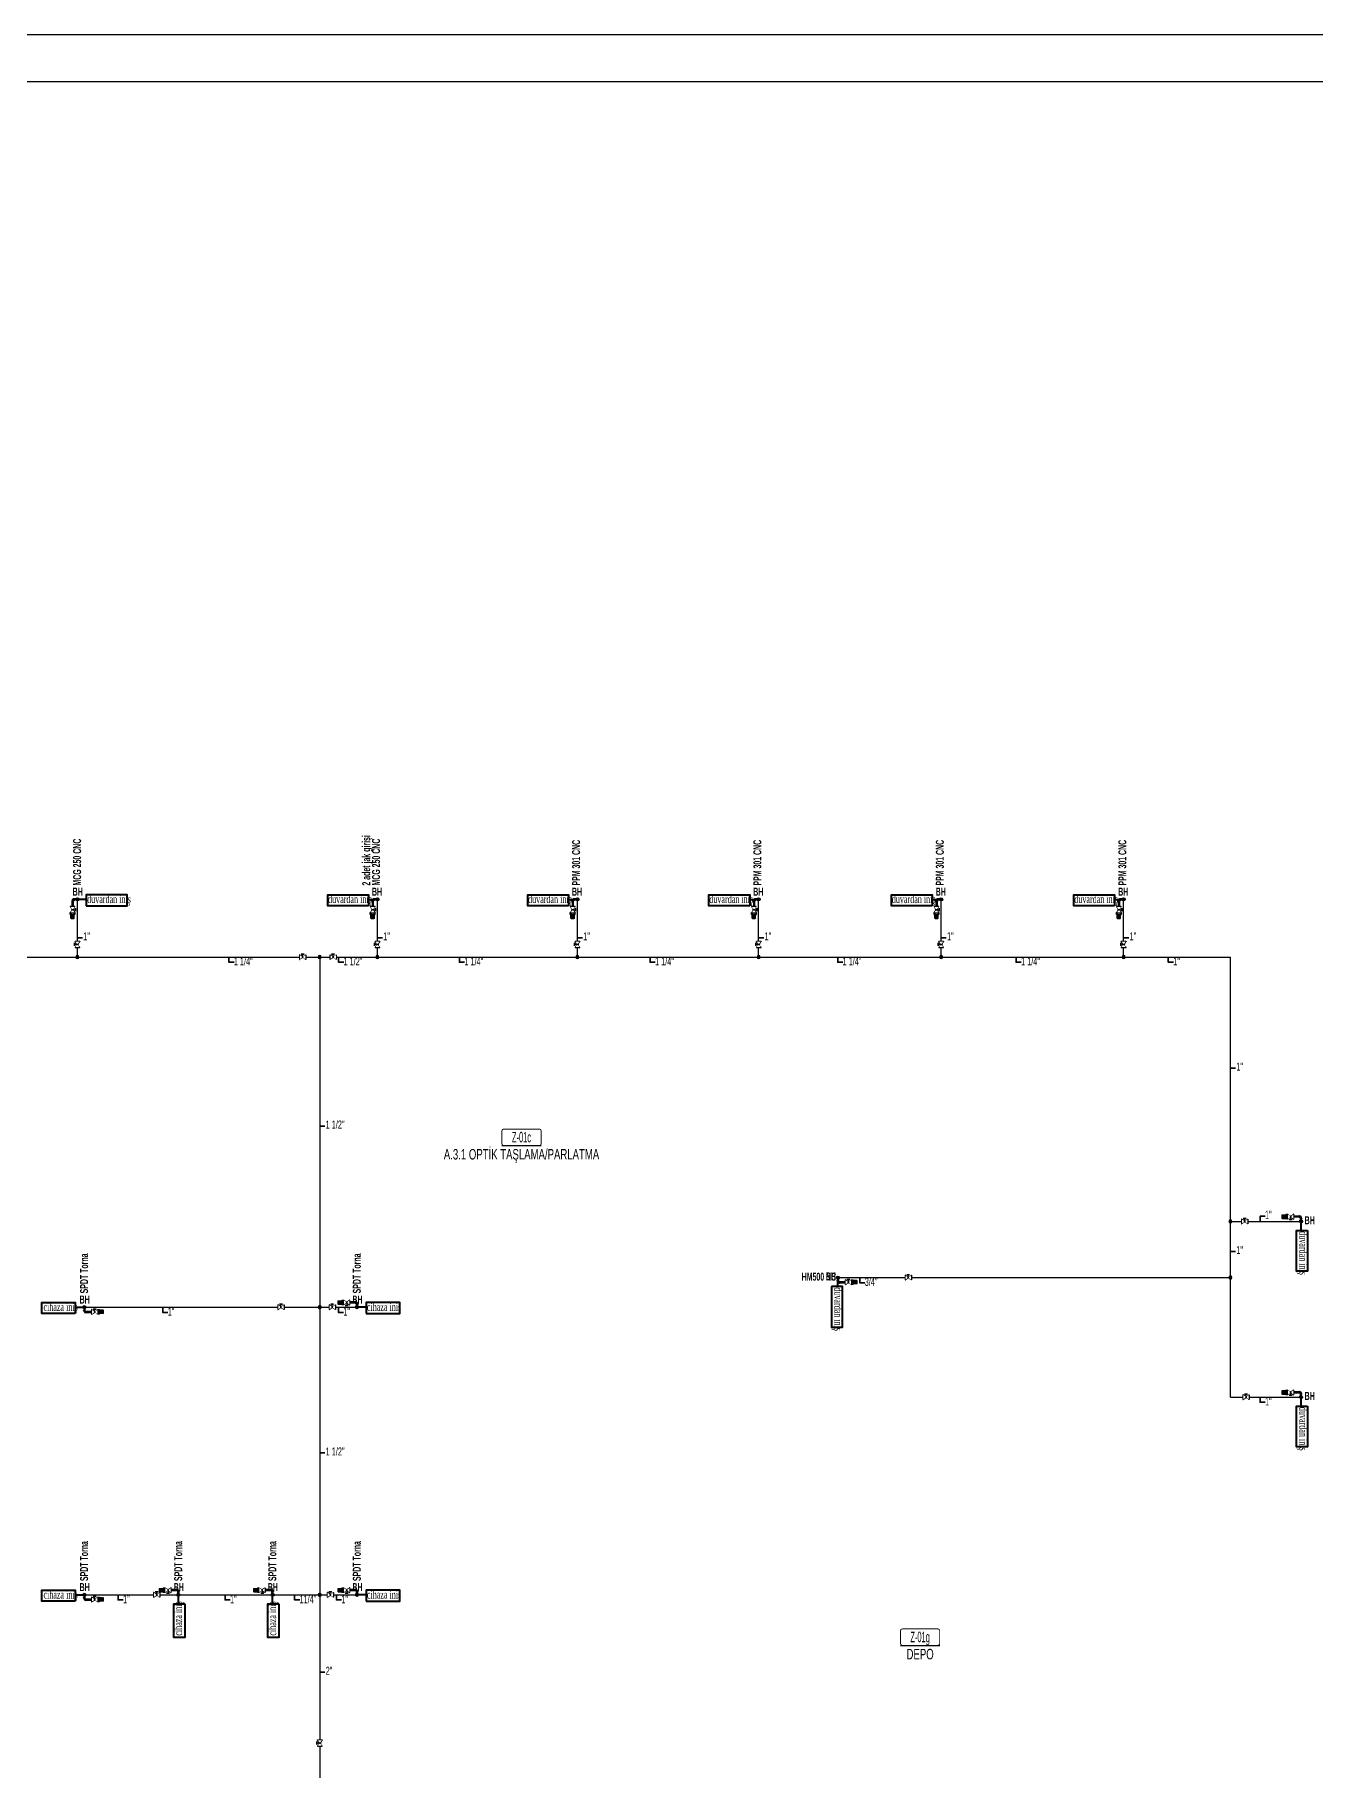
# Model space of a CAD drawing. Header units: centimetres. Extents: x 392964 to 515689, y 49661 to 58661.
# Drawn here: x 495551 to 498272, y 54975 to 58661 of the extents above; entities that cross this region are included whole.
import ezdxf
from ezdxf.enums import TextEntityAlignment as Align

# ---------------------------------------------------------------- set-up
doc = ezdxf.new("R2010")
doc.units = ezdxf.units.CM
doc.linetypes.add('MEDSISTEMBH_LINE', pattern=[1.5, 1.3, 0, -0.2])
for name, color, linetype in [('-M-MAHAL-DEBILER', 7, 'Continuous'), ('-M-MAHAL-ETIKET-NOT', 7, 'Continuous'), ('-M-MAHAL-ETIKET-NOTM', 7, 'Continuous'), ('-M-MAHAL-ETK-', 7, 'Continuous'), ('-M-MAHAL-HAVA-DEGISIM', 7, 'Continuous'), ('-M-MAHAL-NO', 7, 'Continuous'), ('-M-MAHAL-NOM', 7, 'Continuous'), ('RAKOR02', 132, 'Continuous'), ('vana-kuresel02', 2, 'Continuous')]:
    doc.layers.add(name, color=color, linetype=linetype)
for name, color, linetype, lineweight in [('0-KRCN-BAS HAVA', 101, 'BASINÇ HAVA', 35), ('0-KRCN-IST-KÜRESEL VANA', 4, 'Continuous', 25), ('0-KRCN-SHT-KÜRESEL VANA', 4, 'Continuous', 25), ('0-KRCN-Z-ANTET', 71, 'Continuous', 30), ('_MDS_0', 7, 'Continuous', 30), ('_MDS_BORU_22.00X1.00_BASINÇLI HAVA', 5, 'Continuous', 30), ('_MDS_DOWN-22.00X1.00', 5, 'Continuous', 30), ('_MDS_TEE', 7, 'Continuous', 30), ('MED.GAZ YAZI', 2, '0-A_LINE', 40)]:
    doc.layers.add(name, color=color, linetype=linetype, lineweight=lineweight)
doc.styles.add('-M-ISSO-TEXT-TTF', font='ARIALN.TTF')
doc.styles.add('-M-MHLETK-NOT', font='romans.shx', dxfattribs={"width": 0.7})
doc.styles.add('-M-MHLETK-TEXT', font='ARIALN.TTF', dxfattribs={"width": 0.7})
doc.styles.add('BAYBURT XREF$0$TIMES', font='times.ttf')
doc.styles.add('BORU', font='tahoma.ttf', dxfattribs={"width": 0.5})
doc.styles.add('ON', font='ARIALN.TTF', dxfattribs={"width": 0.8, "height": 6})
doc.styles.add('OYAK', font='arialbd.ttf')
doc.styles.get("Standard").update_dxf_attribs({"font": 'arial.ttf'})
doc.linetypes.add('0-A_LINE', pattern='A,100,-1.5,["A",BORU,S=9,R=0,X=0,Y=-4.5],-9,6', length=116.5)
doc.linetypes.add('BASINÇ HAVA', pattern='A,0.5,-0.2,["BH",Standard,S=0.1,R=0,X=-0.1,Y=-0.05],-0.2', length=0.9)

# ---------------------------------------------------------------- blocks, each defined once
blk = doc.blocks.new('M-MHLETK-YNG')
at = {"layer": '-M-MAHAL-ETK-', "color": 0}
for p, q in [((-2.08, 0), (2.08, 0)), ((-1.16, 0), (-1.16, 0))]:
    blk.add_line(p, q, dxfattribs=at)
blk.add_lwpolyline([(-1.88, 1.74, 0.1, 0.1, 0), (1.88, 1.74, 0.1, 0.1, -0.414214), (2.08, 1.54, 0.1, 0.1, 0), (2.08, 0.2, 0.1, 0.1, -0.414214), (1.88, 0, 0.1, 0.1, 0), (-1.88, 0, 0.1, 0.1, -0.414214), (-2.08, 0.2, 0.1, 0.1, 0), (-2.08, 1.54, 0.1, 0.1, -0.414214)], format="xyseb", close=True, dxfattribs=at)
at = {"layer": '-M-MAHAL-DEBILER', "color": 4, "style": '-M-MHLETK-NOT', "width": 0.5, "flags": 8}
blk.add_attdef('DEBIS', text='', height=0.4, dxfattribs=at).set_placement((-2.17, 2.15), align=Align.MIDDLE_CENTER)
at = {"layer": '-M-MAHAL-DEBILER', "color": 191, "style": '-M-MHLETK-NOT', "width": 0.5, "flags": 8}
blk.add_attdef('DEBIR', text='', height=0.4, dxfattribs=at).set_placement((-1.61, 2.15), align=Align.MIDDLE_CENTER)
at = {"layer": '-M-MAHAL-DEBILER', "color": 31, "style": '-M-MHLETK-NOT', "width": 0.5, "flags": 8}
blk.add_attdef('DEBIF', text='', height=0.4, dxfattribs=at).set_placement((1.59, 2.15), align=Align.MIDDLE_CENTER)
at = {"layer": '-M-MAHAL-DEBILER', "color": 1, "style": '-M-MHLETK-NOT', "width": 0.5, "flags": 8}
blk.add_attdef('DEBIE', text='', height=0.4, dxfattribs=at).set_placement((2.32, 2.15), align=Align.MIDDLE_CENTER)
at = {"layer": '-M-MAHAL-ETIKET-NOT', "color": 3}
for tag, height, style, width, flags, p in [('KIS', 0.04, '-M-MHLETK-NOT', 0.5, 9, (-2.59, 1.62)), ('ALAN', 0.04, '-M-MHLETK-NOT', 0.5, 9, (-2.58, 1.56)), ('RH', 0.04, '-M-MHLETK-NOT', 0.5, 9, (-2.39, 1.62)), ('YUKSEKLIK', 0.04, '-M-MHLETK-NOT', 0.5, 9, (-2.32, 1.56)), ('YAZ', 0.04, '-M-MHLETK-NOT', 0.5, 9, (-2.18, 1.62)), ('MAH-ADI', 1.11, '-M-ISSO-TEXT-TTF', 0.8, 8, (0, -0.93))]:
    blk.add_attdef(tag, text='', height=height, dxfattribs=dict(at, style=style, width=width, flags=flags)).set_placement(p, align=Align.MIDDLE_CENTER)
at = {"layer": '-M-MAHAL-ETIKET-NOT', "color": 3, "style": '-M-MHLETK-NOT', "width": 0.5, "flags": 9}
for tag, p, height in [('HL', (-2.62, 1.49), 0.0286), ('KLKTR', (-2.62, 1.42), 0.04), ('RDY-BOY1', (-2.61, 1.37), 0.0286), ('RDY-BOY2', (-2.61, 1.32), 0.0286), ('RDY-BOY3', (-2.61, 1.27), 0.0286), ('RDY-BOY4', (-2.61, 1.22), 0.0286), ('KON-BOY1', (-2.61, 1.14), 0.0286), ('KON-BOY2', (-2.61, 1.09), 0.0286), ('KON-BOY3', (-2.61, 1.04), 0.0286), ('FCU-TIP1', (-2.61, 0.96), 0.0286), ('FCU-TIP2', (-2.61, 0.91), 0.0286), ('FCU-TIP3', (-2.61, 0.86), 0.0286), ('VRV-TIP1', (-2.61, 0.76), 0.0286), ('VRV-TIP2', (-2.61, 0.71), 0.0286), ('HLA', (-2.52, 1.49), 0.0286), ('FCU-ADET1', (-2.52, 0.96), 0.0286), ('FCU-ADET2', (-2.52, 0.91), 0.0286), ('FCU-ADET3', (-2.52, 0.86), 0.0286), ('VRV-ADET1', (-2.52, 0.76), 0.0286), ('VRV-ADET2', (-2.52, 0.71), 0.0286), ('RDY-TIP1', (-2.5, 1.37), 0.0286), ('RDY-TIP2', (-2.5, 1.32), 0.0286), ('RDY-TIP3', (-2.5, 1.27), 0.0286), ('RDY-TIP4', (-2.5, 1.22), 0.0286), ('KON-TIP1', (-2.5, 1.14), 0.0286), ('KON-TIP2', (-2.5, 1.09), 0.0286), ('KON-TIP3', (-2.5, 1.04), 0.0286), ('FCU-KAP1', (-2.4, 0.96), 0.0286), ('FCU-KAP2', (-2.4, 0.91), 0.0286), ('FCU-KAP3', (-2.4, 0.86), 0.0286), ('VRV-KAP1', (-2.4, 0.76), 0.0286), ('VRV-KAP2', (-2.4, 0.71), 0.0286), ('RDY-ADET1', (-2.39, 1.37), 0.0286), ('RDY-ADET2', (-2.39, 1.32), 0.0286), ('RDY-ADET3', (-2.39, 1.27), 0.0286), ('RDY-ADET4', (-2.39, 1.22), 0.0286), ('KON-ADET1', (-2.39, 1.14), 0.0286), ('KON-ADET2', (-2.39, 1.09), 0.0286), ('KON-ADET3', (-2.39, 1.04), 0.0286), ('FCU-DUY1', (-2.27, 0.96), 0.0286), ('FCU-DUY2', (-2.27, 0.91), 0.0286), ('FCU-DUY3', (-2.27, 0.86), 0.0286), ('VRV-DUY1', (-2.27, 0.76), 0.0286), ('VRV-DUY2', (-2.27, 0.71), 0.0286), ('RDY-ISI1', (-2.27, 1.37), 0.0286), ('RDY-ISI2', (-2.27, 1.32), 0.0286), ('RDY-ISI3', (-2.27, 1.27), 0.0286), ('RDY-ISI4', (-2.27, 1.22), 0.0286), ('KON-ISI1', (-2.27, 1.14), 0.0286), ('KON-ISI2', (-2.27, 1.09), 0.0286), ('KON-ISI3', (-2.27, 1.04), 0.0286), ('SHG', (-2.23, 1.49), 0.0286), ('AHU', (-2.23, 1.44), 0.0286), ('FCU-SOG1', (-2.15, 0.96), 0.0286), ('FCU-SOG2', (-2.15, 0.91), 0.0286), ('FCU-SOG3', (-2.15, 0.86), 0.0286), ('VRV-SOG1', (-2.15, 0.76), 0.0286), ('VRV-SOG2', (-2.15, 0.71), 0.0286), ('LHG', (-2.13, 1.49), 0.0286), ('RDY-BNP1', (-2.1, 1.37), 0.0286), ('RDY-BNP2', (-2.1, 1.32), 0.0286), ('RDY-BNP3', (-2.1, 1.27), 0.0286), ('RDY-BNP4', (-2.1, 1.22), 0.0286), ('KON-BNP1', (-2.1, 1.14), 0.0286), ('KON-BNP2', (-2.1, 1.09), 0.0286), ('KON-BNP3', (-2.1, 1.04), 0.0286), ('HG', (-2.04, 1.49), 0.0286), ('FCU-ISI1', (-2.04, 0.96), 0.0286), ('FCU-ISI2', (-2.04, 0.91), 0.0286), ('FCU-ISI3', (-2.04, 0.86), 0.0286), ('VRV-ISI1', (-2.04, 0.76), 0.0286), ('VRV-ISI2', (-2.04, 0.71), 0.0286), ('HGA', (-1.96, 1.49), 0.0286), ('EF', (-1.96, 1.44), 0.0286), ('RDY-BNK1', (-1.96, 1.37), 0.0286), ('RDY-BNK2', (-1.96, 1.32), 0.0286), ('RDY-BNK3', (-1.96, 1.27), 0.0286), ('RDY-BNK4', (-1.96, 1.22), 0.0286), ('KON-BNK1', (-1.96, 1.14), 0.0286), ('KON-BNK2', (-1.96, 1.09), 0.0286), ('KON-BNK3', (-1.96, 1.04), 0.0286), ('FCU-DEBI1', (-1.95, 0.96), 0.0286), ('FCU-DEBI2', (-1.95, 0.91), 0.0286), ('FCU-DEBI3', (-1.95, 0.86), 0.0286), ('VRV-DEBI1', (-1.95, 0.76), 0.0286), ('VRV-DEBI2', (-1.95, 0.71), 0.0286), ('FCU-BNP1', (-1.83, 0.96), 0.0286), ('FCU-BNP2', (-1.83, 0.91), 0.0286), ('FCU-BNP3', (-1.83, 0.86), 0.0286), ('VRV-BNP1', (-1.83, 0.76), 0.0286), ('VRV-BNP2', (-1.83, 0.71), 0.0286), ('FCU-BNK1', (-1.61, 0.96), 0.0286), ('FCU-BNK2', (-1.61, 0.91), 0.0286), ('FCU-BNK3', (-1.61, 0.86), 0.0286), ('VRV-BNK1', (-1.61, 0.76), 0.0286), ('VRV-BNK2', (-1.61, 0.71), 0.0286)]:
    blk.add_attdef(tag, p, '', height=height, dxfattribs=at)
at = {"layer": '-M-MAHAL-ETIKET-NOTM', "color": 3, "style": '-M-ISSO-TEXT-TTF', "width": 0.8, "flags": 8}
blk.add_attdef('MAH-ADI2', text='', height=1.11, dxfattribs=at).set_placement((0, -2.55), align=Align.MIDDLE_CENTER)
at = {"layer": '-M-MAHAL-HAVA-DEGISIM', "style": '-M-MHLETK-NOT', "width": 0.5, "flags": 8}
for tag, p in [('HAVADEG', (0, 3.61)), ('HAVA', (0, 2.4))]:
    blk.add_attdef(tag, text='', height=0.6, dxfattribs=at).set_placement(p, align=Align.MIDDLE_CENTER)
at = {"layer": '-M-MAHAL-NO', "color": 7, "style": '-M-MHLETK-TEXT', "width": 0.6, "flags": 8}
blk.add_attdef('MAH-NO', text='', height=1.11, dxfattribs=at).set_placement((0, 0.89), align=Align.MIDDLE_CENTER)
at = {"layer": '-M-MAHAL-NOM', "color": 7, "style": '-M-MHLETK-TEXT', "width": 0.6, "flags": 8}
blk.add_attdef('MAH-NOM', text='', height=1.11, dxfattribs=at).set_placement((0, 0.89), align=Align.MIDDLE_CENTER)
blk = doc.blocks.new('TEE')
at = {"layer": '_MDS_TEE'}
h = blk.add_hatch(color=256, dxfattribs=at)
h.dxf.hatch_style = 1
edge = h.paths.add_edge_path()
edge.add_arc((0, 0), 50, 0, 360)
blk.add_circle((0, 0), 50, dxfattribs=at)
blk = doc.blocks.new('0-MEK-SHT-KÜRESELVANA')
at = {"layer": '0-KRCN-IST-KÜRESEL VANA'}
blk.add_hatch(color=256, dxfattribs=at).paths.add_polyline_path([(1.4, 0, 1), (-1.4, 0, 1)])
for p, q in [((-1.1, 0.9), (-4.2, 3)), ((-4.2, -3.1), (-4.2, 3)), ((-4.2, 3), (-4.2, -3.1)), ((-2.4, 4.6), (2.3, 4.6)), ((0, 4.6), (-2.4, 4.6)), ((0, 0), (0, 4.6)), ((2.3, 4.6), (0, 4.6)), ((1.1, 0.8), (4.3, 3)), ((4.3, -3.1), (4.3, 3)), ((4.3, 3), (4.3, -3.1)), ((-4.2, -3.1), (-1.1, -0.9)), ((4.3, -3.1), (1.1, -0.8))]:
    blk.add_line(p, q, dxfattribs=at)
for points in [[(-4.5, 3.7), (-5, 3.7), (-5, -3.8), (-4.5, -3.8)], [(4.6, 3.7), (5, 3.7), (5, -3.8), (4.6, -3.8)]]:
    blk.add_lwpolyline(points, close=True, dxfattribs=at)
blk.add_circle((0, 0), 1.42, dxfattribs=at)
blk.add_wipeout([(4.3, 3), (4.3, -3.1), (1.1, -0.9), (1.2, -0.8), (1.2, -0.7), (1.2, -0.7), (1.3, -0.6), (1.3, -0.5), (1.4, -0.4), (1.4, -0.3), (1.4, -0.2), (1.4, -0.1), (1.4, 0), (1.4, 0.1), (1.4, 0.2), (1.4, 0.2), (1.4, 0.3), (1.4, 0.4), (1.3, 0.5), (1.3, 0.6), (1.2, 0.7), (1.2, 0.7), (1.2, 0.8), (1.1, 0.8), (1.1, 0.9)]).dxf.layer = '0-KRCN-IST-KÜRESEL VANA'
blk.add_wipeout([(-4.2, 3), (-4.2, -3.1), (-1.1, -0.9), (-1.2, -0.8), (-1.2, -0.7), (-1.2, -0.7), (-1.3, -0.6), (-1.3, -0.5), (-1.4, -0.4), (-1.4, -0.3), (-1.4, -0.2), (-1.4, -0.1), (-1.4, 0), (-1.4, 0.1), (-1.4, 0.2), (-1.4, 0.2), (-1.4, 0.3), (-1.4, 0.4), (-1.3, 0.5), (-1.3, 0.6), (-1.2, 0.7), (-1.2, 0.7), (-1.2, 0.8), (-1.1, 0.8), (-1.1, 0.9)]).dxf.layer = '0-KRCN-IST-KÜRESEL VANA'
blk = doc.blocks.new('A$C6A0AA91C')
at = {"layer": 'RAKOR02', "ltscale": 0.2}
for p, q in [((0, -15), (0, 14)), ((1, 19), (12, 19)), ((1, 10), (12, 10)), ((13, -15), (13, 14)), ((13, -14), (13, 14)), ((16, 14), (13, 11)), ((13, -11), (13, 11)), ((26, 14), (16, 14)), ((16, -14), (16, 14)), ((26, -14), (26, 14)), ((29, 12), (26, 12)), ((37, 14), (29, 14)), ((29, -14), (29, 14)), ((37, -14), (37, 14)), ((40, 12), (37, 12)), ((43, 14), (40, 14)), ((40, -14), (40, 14)), ((43, -14), (43, 14)), ((43, 14), (46, 11)), ((46, -11), (46, 11)), ((12, -10), (1, -10)), ((12, -19), (1, -19)), ((16, -14), (13, -11)), ((26, -14), (16, -14)), ((29, -12), (26, -12)), ((37, -14), (29, -14)), ((40, -12), (37, -12)), ((43, -14), (40, -14)), ((43, -14), (46, -11))]:
    blk.add_line(p, q, dxfattribs=at)
for centre, radius, start, end in [((9, 15), 9.04, 150.1372, 209.8628), ((43, 0), 42.7, 166.3823, 193.6177), ((4, 15), 9.04, 330.1372, 29.8628), ((-29, 0), 42.7, 346.3823, 13.6177), ((9, -15), 9.04, 150.1372, 209.8628), ((4, -15), 9.04, 330.1372, 29.8628)]:
    blk.add_arc(centre, radius, start, end, dxfattribs=at)

msp = doc.modelspace()

# ---------------------------------------------------------------- hatches: boundary and pattern name
at = {"layer": '_MDS_DOWN-22.00X1.00'}
for points in [[(495641.4, 56821.4, -1), (495641.4, 56827.9, -1)], [(496279, 56821.4, 1), (496279, 56827.9, 1)], [(496704, 56821.4, 1), (496704, 56827.9, 1)], [(497089.2, 56821.4, 1), (497089.2, 56827.9, 1)], [(497477, 56821.4, 1), (497477, 56827.9, 1)], [(497864.8, 56821.4, 1), (497864.8, 56827.9, 1)], [(498238.4, 56140.6, 1), (498244.9, 56140.6, 1)], [(497261.1, 56021.3, -1), (497254.6, 56021.3, -1)], [(495656.2, 55955.1, -1), (495656.2, 55961.6, -1)], [(496235.8, 55955.1, -1), (496235.8, 55961.6, -1)], [(498238.4, 55767.4, 1), (498244.9, 55767.4, 1)], [(495656.2, 55344.2, -1), (495656.2, 55350.7, -1)], [(495856.2, 55344.2, -1), (495856.2, 55350.7, -1)], [(496056.2, 55344.2, -1), (496056.2, 55350.7, -1)], [(496235.8, 55344.2, -1), (496235.8, 55350.7, -1)]]:
    msp.add_hatch(color=256, dxfattribs=at).paths.add_polyline_path(points)

# ---------------------------------------------------------------- linework, layer by layer
at = {"layer": '0-KRCN-BAS HAVA', "color": 4, "ltscale": 150}
for points in [[(495641.4, 56743), (495652.3, 56743)], [(496279, 56743), (496289.9, 56743)], [(496704, 56743), (496714.9, 56743)], [(497089.2, 56743), (497100.2, 56743)], [(497477, 56743), (497488, 56743)], [(497864.8, 56743), (497875.8, 56743)], [(495974.4, 56691.2), (495963.4, 56691.2), (495963.4, 56702.2)], [(496207.4, 56691.2), (496196.5, 56691.2), (496196.5, 56702.2)], [(496464.4, 56691.2), (496453.4, 56691.2), (496453.4, 56702.2)], [(496869.5, 56691.2), (496858.5, 56691.2), (496858.5, 56702.2)], [(497268, 56691.2), (497257.1, 56691.2), (497257.1, 56702.2)], [(497647.2, 56691.2), (497636.3, 56691.2), (497636.3, 56702.2)], [(497970.7, 56691.2), (497959.7, 56691.2), (497959.7, 56702.2)], [(498091.7, 56466.4), (498102.6, 56466.4)], [(496156.5, 56343.1), (496167.5, 56343.1)], [(498165.6, 56151.6), (498154.7, 56151.6), (498154.7, 56140.6)], [(498091.7, 56076.6), (498102.6, 56076.6)], [(497315, 56010.4), (497304.1, 56010.4), (497304.1, 56021.3)], [(495833.9, 55947.4), (495823, 55947.4), (495823, 55958.4)], [(496207.1, 55947.4), (496196.1, 55947.4), (496196.1, 55958.4)], [(498165.6, 55756.4), (498154.7, 55756.4), (498154.7, 55767.4)], [(496156.5, 55648.7), (496167.5, 55648.7)], [(495739, 55336.5), (495728.1, 55336.5), (495728.1, 55347.4)], [(495966.3, 55336.5), (495955.3, 55336.5), (495955.3, 55347.4)], [(496114, 55336.5), (496103.1, 55336.5), (496103.1, 55347.4)], [(496202.9, 55336.5), (496191.9, 55336.5), (496191.9, 55347.4)], [(496156.5, 55182.9), (496167.5, 55182.9)]]:
    msp.add_lwpolyline(points, dxfattribs=at)
at = {"layer": '0-KRCN-Z-ANTET'}
for points in [[(392964.1, 49661.3), (515688.8, 49661.3), (515688.8, 58661.3), (392964.1, 58661.3)], [(470564.1, 49761.3), (502064.1, 49761.3), (502064.1, 58561.3), (470564.1, 58561.3)]]:
    msp.add_lwpolyline(points, close=True, dxfattribs=at)
at = {"layer": '_MDS_BORU_22.00X1.00_BASINÇLI HAVA', "linetype": 'MEDSISTEMBH_LINE', "ltscale": 80}
for p, q in [((495634.2, 56826.4), (495635.3, 56826.4)), ((495634.2, 56822.7), (495634.2, 56826.4)), ((495634.2, 56822.7), (495635.3, 56822.7)), ((495635.3, 56822.7), (495635.3, 56826.4)), ((495638.7, 56825.9), (495635.3, 56825.9)), ((495638.7, 56823.2), (495635.3, 56823.2)), ((495641.4, 56702.2), (495641.4, 56824.6)), ((496271.8, 56826.4), (496272.9, 56826.4)), ((496271.8, 56822.7), (496271.8, 56826.4)), ((496271.8, 56822.7), (496272.9, 56822.7)), ((496272.9, 56822.7), (496272.9, 56826.4)), ((496276.3, 56825.9), (496272.9, 56825.9)), ((496276.3, 56823.2), (496272.9, 56823.2)), ((496279, 56702.2), (496279, 56824.6)), ((496696.8, 56826.4), (496697.9, 56826.4)), ((496696.8, 56822.7), (496696.8, 56826.4)), ((496696.8, 56822.7), (496697.9, 56822.7)), ((496697.9, 56822.7), (496697.9, 56826.4)), ((496701.3, 56825.9), (496697.9, 56825.9)), ((496701.3, 56823.2), (496697.9, 56823.2)), ((496704, 56702.2), (496704, 56824.6)), ((497082.1, 56826.4), (497083.2, 56826.4)), ((497082.1, 56822.7), (497082.1, 56826.4)), ((497082.1, 56822.7), (497083.2, 56822.7)), ((497083.2, 56822.7), (497083.2, 56826.4)), ((497086.6, 56825.9), (497083.2, 56825.9)), ((497086.6, 56823.2), (497083.2, 56823.2)), ((497089.2, 56702.2), (497089.2, 56824.6)), ((497469.9, 56826.4), (497471, 56826.4)), ((497469.9, 56822.7), (497469.9, 56826.4)), ((497469.9, 56822.7), (497471, 56822.7)), ((497471, 56822.7), (497471, 56826.4)), ((497474.3, 56825.9), (497471, 56825.9)), ((497474.3, 56823.2), (497471, 56823.2)), ((497477, 56702.2), (497477, 56824.6)), ((497857.6, 56826.4), (497858.8, 56826.4)), ((497857.6, 56822.7), (497857.6, 56826.4)), ((497857.6, 56822.7), (497858.8, 56822.7)), ((497858.8, 56822.7), (497858.8, 56826.4)), ((497862.1, 56825.9), (497858.8, 56825.9)), ((497862.1, 56823.2), (497858.8, 56823.2)), ((497864.8, 56702.2), (497864.8, 56824.6)), ((494847.4, 56702.2), (496156.5, 56702.2)), ((496156.5, 56702.2), (496156.5, 51886.7)), ((496156.5, 56702.2), (498091.7, 56702.2)), ((498091.7, 55767.4), (498091.7, 56702.2)), ((498239.8, 56147.8), (498239.8, 56146.7)), ((498239.8, 56147.8), (498243.5, 56147.8)), ((498239.8, 56146.7), (498243.5, 56146.7)), ((498240.3, 56143.3), (498240.3, 56146.7)), ((498243, 56143.3), (498243, 56146.7)), ((498243.5, 56147.8), (498243.5, 56146.7)), ((498091.7, 56140.6), (498241.7, 56140.6)), ((497256, 56014.2), (497256, 56015.3)), ((497259.7, 56015.3), (497256, 56015.3)), ((497259.7, 56014.2), (497256, 56014.2)), ((497256.5, 56018.7), (497256.5, 56015.3)), ((497257.8, 56021.3), (498091.7, 56021.4)), ((497259.2, 56018.7), (497259.2, 56015.3)), ((497259.7, 56014.2), (497259.7, 56015.3)), ((496233.9, 55965.5), (496233.9, 55964.4)), ((496233.9, 55965.5), (496237.6, 55965.5)), ((496233.9, 55964.4), (496237.6, 55964.4)), ((496234.4, 55961), (496234.4, 55964.4)), ((496237.1, 55961), (496237.1, 55964.4)), ((496237.6, 55965.5), (496237.6, 55964.4)), ((495654.4, 55951.2), (495654.4, 55952.3)), ((495658.1, 55952.3), (495654.4, 55952.3)), ((495658.1, 55951.2), (495654.4, 55951.2)), ((495654.9, 55955.7), (495654.9, 55952.3)), ((495656.2, 55958.4), (496156.5, 55958.4)), ((495657.6, 55955.7), (495657.6, 55952.3)), ((495658.1, 55951.2), (495658.1, 55952.3)), ((496156.5, 55958.4), (496235.8, 55958.4)), ((498091.7, 55767.4), (498241.7, 55767.4)), ((498239.8, 55774.6), (498239.8, 55773.4)), ((498239.8, 55774.6), (498243.5, 55774.6)), ((498239.8, 55773.4), (498243.5, 55773.4)), ((498240.3, 55770.1), (498240.3, 55773.4)), ((498243, 55770.1), (498243, 55773.4)), ((498243.5, 55774.6), (498243.5, 55773.4)), ((495654.4, 55340.2), (495654.4, 55341.4)), ((495658.1, 55341.4), (495654.4, 55341.4)), ((495658.1, 55340.2), (495654.4, 55340.2)), ((495654.9, 55344.7), (495654.9, 55341.4)), ((495656.2, 55347.4), (496156.5, 55347.4)), ((495657.6, 55344.7), (495657.6, 55341.4)), ((495658.1, 55340.2), (495658.1, 55341.4)), ((495854.3, 55354.6), (495854.3, 55353.5)), ((495854.3, 55354.6), (495858, 55354.6)), ((495854.3, 55353.5), (495858, 55353.5)), ((495854.8, 55350.1), (495854.8, 55353.5)), ((495857.5, 55350.1), (495857.5, 55353.5)), ((495858, 55354.6), (495858, 55353.5)), ((496054.3, 55354.6), (496054.3, 55353.5)), ((496054.3, 55354.6), (496058, 55354.6)), ((496054.3, 55353.5), (496058, 55353.5)), ((496054.8, 55350.1), (496054.8, 55353.5)), ((496057.5, 55350.1), (496057.5, 55353.5)), ((496058, 55354.6), (496058, 55353.5)), ((496156.5, 55347.4), (496235.8, 55347.4)), ((496233.9, 55354.6), (496233.9, 55353.5)), ((496233.9, 55354.6), (496237.6, 55354.6)), ((496233.9, 55353.5), (496237.6, 55353.5)), ((496234.4, 55350.1), (496234.4, 55353.5)), ((496237.1, 55350.1), (496237.1, 55353.5)), ((496237.6, 55354.6), (496237.6, 55353.5))]:
    msp.add_line(p, q, dxfattribs=at)
at = {"layer": '_MDS_DOWN-22.00X1.00'}
for centre in [(495641.4, 56824.6), (496279, 56824.6), (496704, 56824.6), (497089.2, 56824.6), (497477, 56824.6), (497864.8, 56824.6), (498241.7, 56140.6), (497257.8, 56021.3), (495656.2, 55958.4), (496235.8, 55958.4), (498241.7, 55767.4), (495656.2, 55347.4), (495856.2, 55347.4), (496056.2, 55347.4), (496235.8, 55347.4)]:
    msp.add_circle(centre, 3.25, dxfattribs=at)
at = {"layer": 'MED.GAZ YAZI', "color": 2, "ltscale": 50}
for p, q in [((495660.5, 56824.6), (495644.6, 56824.6)), ((496259.9, 56824.6), (496275.7, 56824.6)), ((496684.9, 56824.6), (496700.7, 56824.6)), ((497070.1, 56824.6), (497086, 56824.6)), ((497457.9, 56824.6), (497473.8, 56824.6)), ((497845.7, 56824.6), (497861.6, 56824.6)), ((498241.7, 56121.5), (498241.7, 56137.4)), ((497257.8, 56002.2), (497257.8, 56018.1)), ((495637.1, 55958.4), (495652.9, 55958.4)), ((496254.9, 55958.4), (496239, 55958.4)), ((498241.7, 55748.3), (498241.7, 55764.1)), ((495637.1, 55347.4), (495652.9, 55347.4)), ((495856.2, 55328.3), (495856.2, 55344.2)), ((496056.2, 55328.3), (496056.2, 55344.2)), ((496254.9, 55347.4), (496239, 55347.4))]:
    msp.add_line(p, q, dxfattribs=at)
for points in [[(495660.5, 56810.9), (495747, 56810.9), (495747, 56834.3), (495660.5, 56834.3)], [(496259.9, 56810.9), (496173.4, 56810.9), (496173.4, 56834.3), (496259.9, 56834.3)], [(496684.9, 56810.9), (496598.4, 56810.9), (496598.4, 56834.3), (496684.9, 56834.3)], [(497070.1, 56810.9), (496983.6, 56810.9), (496983.6, 56834.3), (497070.1, 56834.3)], [(497457.9, 56810.9), (497371.4, 56810.9), (497371.4, 56834.3), (497457.9, 56834.3)], [(497845.7, 56810.9), (497759.2, 56810.9), (497759.2, 56834.3), (497845.7, 56834.3)], [(498255.4, 56121.5), (498255.4, 56035), (498232, 56035), (498232, 56121.5)], [(497244.1, 56002.2), (497244.1, 55915.7), (497267.5, 55915.7), (497267.5, 56002.2)], [(495637.1, 55944.7), (495565.6, 55944.7), (495565.6, 55968.1), (495637.1, 55968.1)], [(496254.9, 55944.7), (496326.4, 55944.7), (496326.4, 55968.1), (496254.9, 55968.1)], [(498255.4, 55748.3), (498255.4, 55661.8), (498232, 55661.8), (498232, 55748.3)], [(495637.1, 55333.7), (495565.6, 55333.7), (495565.6, 55357.1), (495637.1, 55357.1)], [(496254.9, 55333.7), (496326.4, 55333.7), (496326.4, 55357.1), (496254.9, 55357.1)], [(495869.9, 55328.3), (495869.9, 55256.8), (495846.5, 55256.8), (495846.5, 55328.3)], [(496069.9, 55328.3), (496069.9, 55256.8), (496046.5, 55256.8), (496046.5, 55328.3)]]:
    msp.add_lwpolyline(points, close=True, dxfattribs=at)

# ---------------------------------------------------------------- block references
at = {"layer": '-M-MAHAL-ETK-', "xscale": 20, "yscale": 20, "zscale": 20}
for p, values in [((496585.3, 56301.8), {'MAH-NO': 'Z-01c', 'MAH-ADI': 'A.3.1 OPTİK TAŞLAMA/PARLATMA'}), ((497432.3, 55240.1), {'MAH-NO': 'Z-01g', 'MAH-ADI': 'DEPO'})]:
    msp.add_blockref('M-MHLETK-YNG', p, dxfattribs=at).add_auto_attribs(values)
at = {"layer": '_MDS_TEE', "xscale": -0.065, "yscale": 0.065, "zscale": 0.065}
for p, rotation in [((495641.4, 56702.2), 89.99999999999993), ((496156.5, 56702.2), 89.99999999999993), ((496279, 56702.2), 89.99999999999993), ((496704, 56702.2), 89.99999999999993), ((497089.2, 56702.2), 89.99999999999993), ((497477, 56702.2), 89.99999999999993), ((497864.8, 56702.2), 89.99999999999993), ((498091.7, 56140.6), 89.99999999999993), ((498091.7, 56021.4), 89.99999999999993), ((496156.5, 55958.4), 89.9999999999999), ((496156.5, 55347.4), 89.9999999999999)]:
    msp.add_blockref('TEE', p, dxfattribs=dict(at, rotation=rotation))
at = {"layer": 'vana-kuresel02', "ltscale": 0.5, "xscale": 0.2603184883086871, "yscale": 0.2603184883086871, "zscale": 0.2603184883086871}
for p, rotation in [((495631.3, 56795.9), 270), ((496268.9, 56795.9), 270), ((496693.9, 56795.9), 270), ((497079.2, 56795.9), 270), ((497467, 56795.9), 270), ((497854.7, 56795.9), 270), ((498212.9, 56150.7), 180), ((498212.9, 55777.5), 180), ((496027.4, 55357.5), 180)]:
    msp.add_blockref('A$C6A0AA91C', p, dxfattribs=dict(at, rotation=rotation))
for p in [(497286.6, 56011.3), (495684.9, 55948.3), (495684.9, 55337.3)]:
    msp.add_blockref('A$C6A0AA91C', p, dxfattribs=at)

# ---------------------------------------------------------------- texts
at = {"layer": '0-KRCN-BAS HAVA', "color": 4, "ltscale": 150, "style": 'ON', "width": 0.8}
for s, p in [('1"', (495653.9, 56737.7)), ('1"', (496291.5, 56737.7)), ('1"', (496716.5, 56737.7)), ('1"', (497101.7, 56737.7)), ('1"', (497489.5, 56737.7)), ('1"', (497877.3, 56737.7)), ('1 1/4"', (495973.9, 56684.5)), ('1 1/2"', (496207, 56684.5)), ('1 1/4"', (496463.9, 56684.5)), ('1 1/4"', (496869, 56684.5)), ('1 1/4"', (497267.5, 56684.5)), ('1 1/4"', (497646.8, 56684.5)), ('1"', (497970.2, 56684.5)), ('1"', (498104.2, 56461.1)), ('1 1/2"', (496169, 56337.8)), ('1"', (498165.2, 56146.3)), ('1"', (498104.2, 56071.3)), ('3/4"', (497314.6, 56003.7)), ('1"', (495833.4, 55940.7)), ('1"', (496206.6, 55940.7)), ('1"', (498165.2, 55749.7)), ('1 1/2"', (496169, 55643.4)), ('1"', (495738.6, 55329.7)), ('1"', (495965.8, 55329.7)), ('11/4"', (496113.6, 55329.7)), ('1"', (496202.4, 55329.7)), ('2"', (496169, 55177.6))]:
    msp.add_text(s, height=17, dxfattribs=at).set_placement(p)
at = {"layer": '_MDS_0', "color": 61, "style": 'OYAK', "width": 0.5}
for s, p in [('MCG 250 CNC     ', (495654.5, 56853.9)), ('2 adet jak girişi', (496268.8, 56853.9)), ('MCG 250 CNC     ', (496289.8, 56853.9)), ('PPM 301 CNC      ', (496714.8, 56853.9)), ('PPM 301 CNC      ', (497100, 56853.9)), ('PPM 301 CNC      ', (497487.8, 56853.9)), ('PPM 301 CNC      ', (497875.6, 56853.9)), ('SPDT Torna', (495669.3, 55987.6)), ('SPDT Torna', (496248.9, 55987.6)), ('SPDT Torna', (495669.3, 55376.7)), ('SPDT Torna', (495869.3, 55376.7)), ('SPDT Torna', (496069.3, 55376.7)), ('SPDT Torna', (496248.9, 55376.7))]:
    msp.add_text(s, height=17, rotation=90, dxfattribs=at).set_placement(p, align=Align.BOTTOM_LEFT)
at = {"layer": '_MDS_0', "style": 'OYAK', "width": 0.5}
for p in [(495642.2, 56827.4), (496278.2, 56827.4), (496703.2, 56827.4), (497088.4, 56827.4), (497476.2, 56827.4), (497864, 56827.4), (498260.2, 56129.4), (497242.7, 56010.2), (495657, 55961.1), (496236.6, 55961.1), (498260.2, 55756.2), (495657, 55350.2), (495857, 55350.2), (496057, 55350.2), (496236.6, 55350.2)]:
    msp.add_text('BH', height=17, dxfattribs=at).set_placement(p, align=Align.BOTTOM_CENTER)
at = {"layer": '_MDS_0', "color": 61, "style": 'OYAK', "width": 0.5}
msp.add_text('HM500 NC', height=17, dxfattribs=at).set_placement((497180.6, 56009.6), align=Align.BOTTOM_LEFT)
at = {"layer": 'MED.GAZ YAZI', "color": 2, "ltscale": 50, "style": 'BAYBURT XREF$0$TIMES', "width": 0.6}
for s, p in [('duvardan iniş', (495662.3, 56816.8)), ('duvardan iniş', (496174.2, 56816.8)), ('duvardan iniş', (496599.2, 56816.8)), ('duvardan iniş', (496984.4, 56816.8)), ('duvardan iniş', (497372.2, 56816.8)), ('duvardan iniş', (497760, 56816.8)), ('cihaza iniş', (495569.4, 55950.6)), ('cihaza iniş', (496256.7, 55950.6)), ('cihaza iniş', (495569.4, 55339.6)), ('cihaza iniş', (496256.7, 55339.6))]:
    msp.add_text(s, height=17, dxfattribs=at).set_placement(p)
for s, rotation, p in [('duvardan iniş', 270, (498238.3, 56119.7)), ('duvardan iniş', 270, (497250, 56000.5)), ('duvardan iniş', 270, (498238.3, 55746.5)), ('cihaza iniş', 90, (495863.9, 55260.7)), ('cihaza iniş', 90, (496063.9, 55260.7))]:
    msp.add_text(s, height=17, rotation=rotation, dxfattribs=at).set_placement(p)

# ---------------------------------------------------------------- next in the draw order: block references
at = {"layer": '0-KRCN-SHT-KÜRESEL VANA', "xscale": 1.333333333333333, "yscale": 1.333333333333333, "zscale": 1.333333333333333}
for p, rotation in [((495631.4, 56802.6), 270), ((496269, 56802.6), 270), ((496694, 56802.6), 270), ((497079.2, 56802.6), 270), ((497467, 56802.6), 270), ((497854.8, 56802.6), 270), ((495641.4, 56729), 90), ((496279, 56729), 90), ((496704, 56729), 90), ((497089.2, 56729), 90), ((497477, 56729), 90), ((497864.8, 56729), 90), ((498219.7, 56150.6), 180), ((498219.7, 55777.4), 180), ((496034.2, 55357.4), 180), ((496156.5, 55032.6), 90)]:
    msp.add_blockref('0-MEK-SHT-KÜRESELVANA', p, dxfattribs=dict(at, rotation=rotation))
for p in [(496120, 56702.2), (496185, 56702.2), (498122, 56140.6), (497279.8, 56011.3), (497407, 56021.3), (496074, 55958.4), (496183, 55958.4), (495678.2, 55948.3), (498125, 55767.4), (495678.2, 55337.4), (495810, 55347.4), (496179, 55347.4)]:
    msp.add_blockref('0-MEK-SHT-KÜRESELVANA', p, dxfattribs=at)

# ---------------------------------------------------------------- next in the draw order: linework, layer by layer
at = {"layer": '_MDS_BORU_22.00X1.00_BASINÇLI HAVA', "linetype": 'MEDSISTEMBH_LINE', "ltscale": 80}
for p, q in [((495629.5, 56821.7), (495629.5, 56820.6)), ((495629.5, 56821.7), (495633.2, 56821.7)), ((495629.5, 56820.6), (495633.2, 56820.6)), ((495630, 56820.6), (495630, 56809.2)), ((495632.7, 56820.6), (495632.7, 56809.2)), ((495633.2, 56821.7), (495633.2, 56820.6)), ((496267.1, 56821.7), (496267.1, 56820.6)), ((496267.1, 56821.7), (496270.8, 56821.7)), ((496267.1, 56820.6), (496270.8, 56820.6)), ((496267.6, 56820.6), (496267.6, 56809.2)), ((496270.3, 56820.6), (496270.3, 56809.2)), ((496270.8, 56821.7), (496270.8, 56820.6)), ((496692.1, 56821.7), (496692.1, 56820.6)), ((496692.1, 56821.7), (496695.8, 56821.7)), ((496692.1, 56820.6), (496695.8, 56820.6)), ((496692.6, 56820.6), (496692.6, 56809.2)), ((496695.3, 56820.6), (496695.3, 56809.2)), ((496695.8, 56821.7), (496695.8, 56820.6)), ((497077.4, 56821.7), (497077.4, 56820.6)), ((497077.4, 56821.7), (497081.1, 56821.7)), ((497077.4, 56820.6), (497081.1, 56820.6)), ((497077.9, 56820.6), (497077.9, 56809.2)), ((497080.6, 56820.6), (497080.6, 56809.2)), ((497081.1, 56821.7), (497081.1, 56820.6)), ((497465.2, 56821.7), (497465.2, 56820.6)), ((497465.2, 56821.7), (497468.9, 56821.7)), ((497465.2, 56820.6), (497468.9, 56820.6)), ((497465.7, 56820.6), (497465.7, 56809.2)), ((497468.4, 56820.6), (497468.4, 56809.2)), ((497468.9, 56821.7), (497468.9, 56820.6)), ((497852.9, 56821.7), (497852.9, 56820.6)), ((497852.9, 56821.7), (497856.6, 56821.7)), ((497852.9, 56820.6), (497856.6, 56820.6)), ((497853.4, 56820.6), (497853.4, 56809.2)), ((497856.1, 56820.6), (497856.1, 56809.2)), ((497856.6, 56821.7), (497856.6, 56820.6)), ((498237.7, 56152), (498226.3, 56152)), ((498237.7, 56149.3), (498226.3, 56149.3)), ((498238.8, 56152.5), (498237.7, 56152.5)), ((498237.7, 56152.5), (498237.7, 56148.8)), ((498238.8, 56148.8), (498237.7, 56148.8)), ((498238.8, 56152.5), (498238.8, 56148.8)), ((497260.7, 56013.2), (497261.8, 56013.2)), ((497260.7, 56009.5), (497260.7, 56013.2)), ((497260.7, 56009.5), (497261.8, 56009.5)), ((497261.8, 56009.5), (497261.8, 56013.2)), ((497261.8, 56012.7), (497273.2, 56012.7)), ((497261.8, 56010), (497273.2, 56010)), ((495659.1, 55950.2), (495660.2, 55950.2)), ((495659.1, 55946.5), (495659.1, 55950.2)), ((495659.1, 55946.5), (495660.2, 55946.5)), ((495660.2, 55946.5), (495660.2, 55950.2)), ((495660.2, 55949.7), (495671.6, 55949.7)), ((495660.2, 55947), (495671.6, 55947)), ((498237.7, 55778.8), (498226.3, 55778.8)), ((498238.8, 55779.3), (498237.7, 55779.3)), ((498237.7, 55779.3), (498237.7, 55775.6)), ((498238.8, 55779.3), (498238.8, 55775.6)), ((498237.7, 55776.1), (498226.3, 55776.1)), ((498238.8, 55775.6), (498237.7, 55775.6)), ((495659.1, 55339.2), (495660.2, 55339.2)), ((495659.1, 55335.5), (495659.1, 55339.2)), ((495659.1, 55335.5), (495660.2, 55335.5)), ((495660.2, 55335.5), (495660.2, 55339.2)), ((495660.2, 55338.7), (495671.6, 55338.7)), ((495660.2, 55336), (495671.6, 55336)), ((496052.2, 55358.8), (496040.8, 55358.8)), ((496052.2, 55356.1), (496040.8, 55356.1)), ((496053.3, 55359.3), (496052.2, 55359.3)), ((496052.2, 55359.3), (496052.2, 55355.6)), ((496053.3, 55355.6), (496052.2, 55355.6)), ((496053.3, 55359.3), (496053.3, 55355.6))]:
    msp.add_line(p, q, dxfattribs=at)
for centre, radius, start, end in [((495634.2, 56821.7), 4.2, 90, 180), ((495634.2, 56821.7), 1.5, 90, 180), ((496271.8, 56821.7), 4.2, 90, 180), ((496271.8, 56821.7), 1.5, 90, 180), ((496696.8, 56821.7), 4.2, 90, 180), ((496696.8, 56821.7), 1.5, 90, 180), ((497082.1, 56821.7), 4.2, 90, 180), ((497082.1, 56821.7), 1.5, 90, 180), ((497469.9, 56821.7), 4.2, 90, 180), ((497469.9, 56821.7), 1.5, 90, 180), ((497857.6, 56821.7), 4.2, 90, 180), ((497857.6, 56821.7), 1.5, 90, 180), ((498238.8, 56147.8), 4.2, 0, 90), ((498238.8, 56147.8), 1.5, 0, 90), ((497260.7, 56014.2), 4.2, 180, 270), ((497260.7, 56014.2), 1.5, 180, 270), ((495659.1, 55951.2), 4.2, 180, 270), ((495659.1, 55951.2), 1.5, 180, 270), ((498238.8, 55774.6), 4.2, 0, 90), ((498238.8, 55774.6), 1.5, 0, 90), ((495659.1, 55340.2), 4.2, 180, 270), ((495659.1, 55340.2), 1.5, 180, 270), ((496053.3, 55354.6), 4.2, 0, 90), ((496053.3, 55354.6), 1.5, 0, 90)]:
    msp.add_arc(centre, radius, start, end, dxfattribs=at)

# ---------------------------------------------------------------- next in the draw order: block references
at = {"layer": 'vana-kuresel02', "ltscale": 0.5, "xscale": 0.2603184883086871, "yscale": 0.2603184883086871, "zscale": 0.2603184883086871, "rotation": 180}
for p in [(496207, 55968.4), (495827.4, 55357.5), (496207, 55357.5)]:
    msp.add_blockref('A$C6A0AA91C', p, dxfattribs=at)

# ---------------------------------------------------------------- next in the draw order: block references
at = {"layer": '0-KRCN-SHT-KÜRESEL VANA', "xscale": 1.333333333333333, "yscale": 1.333333333333333, "zscale": 1.333333333333333, "rotation": 180}
for p in [(496213.8, 55968.4), (495834.2, 55357.4), (496213.8, 55357.4)]:
    msp.add_blockref('0-MEK-SHT-KÜRESELVANA', p, dxfattribs=at)

# ---------------------------------------------------------------- next in the draw order: linework, layer by layer
at = {"layer": '_MDS_BORU_22.00X1.00_BASINÇLI HAVA', "linetype": 'MEDSISTEMBH_LINE', "ltscale": 80}
for p, q in [((496231.8, 55969.7), (496220.4, 55969.7)), ((496231.8, 55967), (496220.4, 55967)), ((496232.9, 55970.2), (496231.8, 55970.2)), ((496231.8, 55970.2), (496231.8, 55966.5)), ((496232.9, 55966.5), (496231.8, 55966.5)), ((496232.9, 55970.2), (496232.9, 55966.5)), ((495852.2, 55358.8), (495840.8, 55358.8)), ((495852.2, 55356.1), (495840.8, 55356.1)), ((495853.3, 55359.3), (495852.2, 55359.3)), ((495852.2, 55359.3), (495852.2, 55355.6)), ((495853.3, 55355.6), (495852.2, 55355.6)), ((495853.3, 55359.3), (495853.3, 55355.6)), ((496231.8, 55358.8), (496220.4, 55358.8)), ((496231.8, 55356.1), (496220.4, 55356.1)), ((496232.9, 55359.3), (496231.8, 55359.3)), ((496231.8, 55359.3), (496231.8, 55355.6)), ((496232.9, 55355.6), (496231.8, 55355.6)), ((496232.9, 55359.3), (496232.9, 55355.6))]:
    msp.add_line(p, q, dxfattribs=at)
for centre, radius in [((496232.9, 55965.5), 4.2), ((496232.9, 55965.5), 1.5), ((495853.3, 55354.6), 4.2), ((495853.3, 55354.6), 1.5), ((496232.9, 55354.6), 4.2), ((496232.9, 55354.6), 1.5)]:
    msp.add_arc(centre, radius, 0, 90, dxfattribs=at)

doc.saveas('drawing.dxf')
